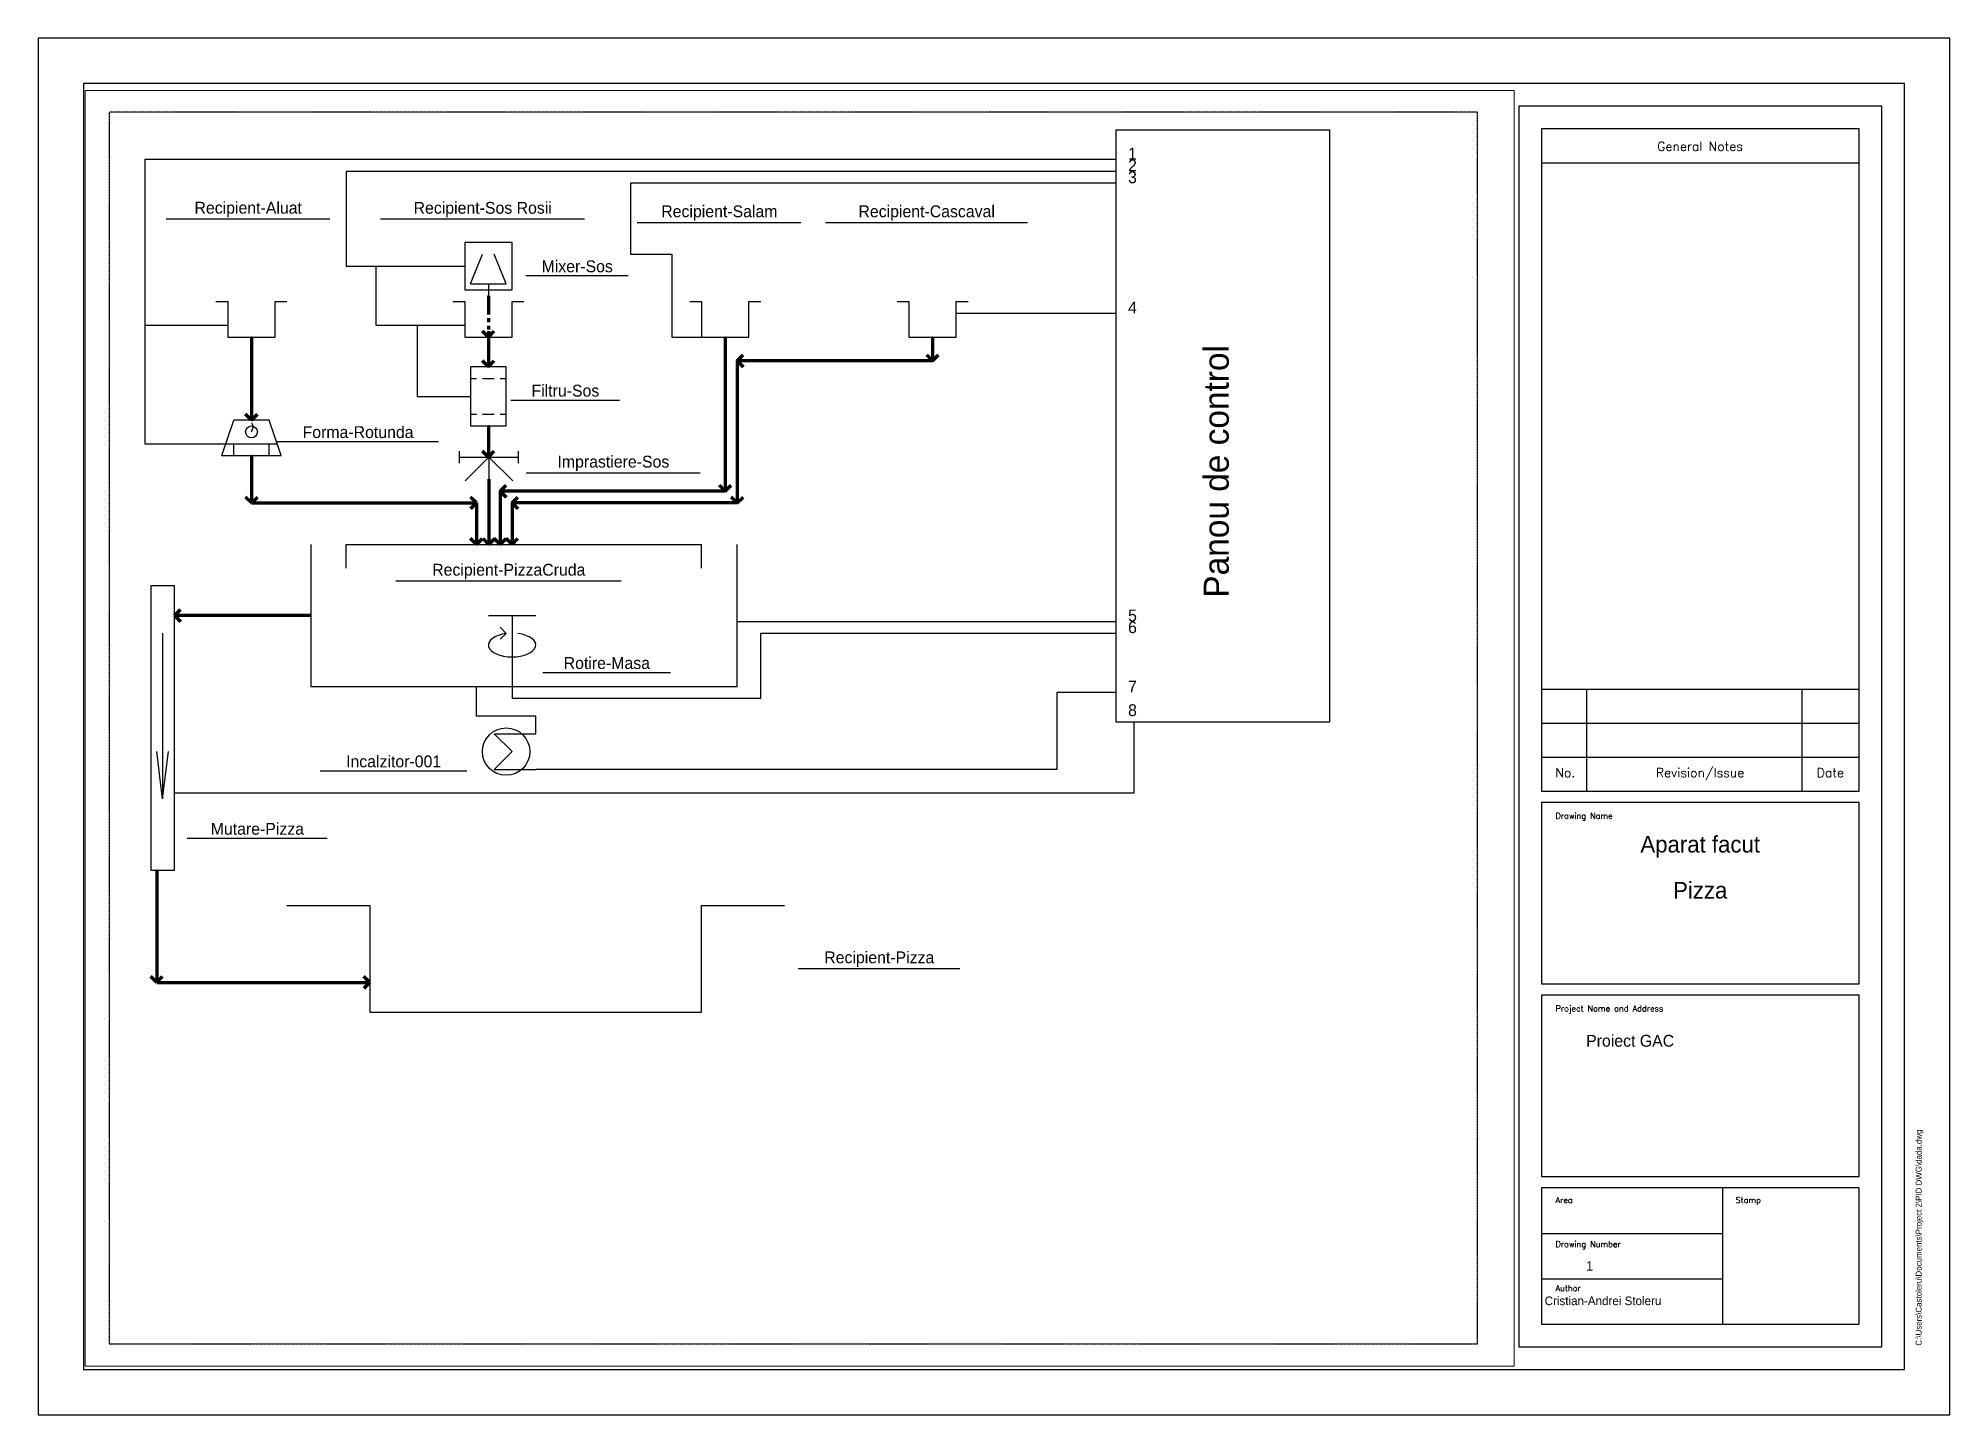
# Paper-space layout 'PID ISO A1 Title Block' of a CAD drawing. Header units: millimetres. Extents: x 0 to 807, y 0 to 581.
# The model-space entities are those that its viewports show. They can reach past a viewport. Long polylines and large blocks are cut down to what shows.
import ezdxf
from ezdxf.enums import TextEntityAlignment as Align

# ---------------------------------------------------------------- set-up
doc = ezdxf.new("R2010")
doc.units = ezdxf.units.MM
doc.linetypes.add('HIDDEN2', pattern=[0.1875, 0.125, -0.0625])
doc.linetypes.add('PHANTOM2', pattern=[15.875, 7.9375, -1.5875, 1.5875, -1.5875, 1.5875, -1.5875])
for name, color, linetype in [('Annotation', 7, 'Continuous'), ('Equipment', 3, 'Continuous'), ('Instrument Line', 3, 'Continuous'), ('Process', 5, 'Continuous'), ('Text', 7, 'Continuous'), ('Title Block', 7, 'Continuous')]:
    doc.layers.add(name, color=color, linetype=linetype)
doc.layers.add('no plot', color=41, linetype='HIDDEN2', plot=False)
doc.styles.add('Roman', font='romans')
doc.linetypes.add('ISOElectric', pattern='A,15,[130,ltypeshp.shx,S=1.5,R=-25,X=0,Y=0],0,[130,ltypeshp.shx,S=0.9,R=90,X=0.25,Y=-1.3],0.1,[130,ltypeshp.shx,S=0.9,R=90,X=1.4,Y=1.3],5', length=20.1)
doc.linetypes.add('ISORadiation', pattern='A,15,[130,ltypeshp.shx,S=1.5,R=-25,X=0,Y=0],1,[130,ltypeshp.shx,S=1.5,R=-25,X=0,Y=0],5', length=21)

# ---------------------------------------------------------------- blocks, each defined once
blk = doc.blocks.new('PID ISO A1 titleblock')
for p, q in [((806.83, 581.21), (0, 581.21)), ((0, 581.21), (0, 0)), ((806.83, 0), (806.83, 581.21)), ((787.68, 562.06), (19.15, 562.06)), ((19.15, 562.06), (19.15, 19.15)), ((787.68, 19.15), (787.68, 562.06)), ((778.1, 552.48), (624.89, 552.48)), ((624.89, 552.48), (624.89, 28.73)), ((778.1, 28.73), (778.1, 552.48)), ((768.52, 542.91), (634.46, 542.91)), ((634.46, 542.91), (634.46, 263.33)), ((768.52, 263.33), (768.52, 542.91)), ((634.46, 528.54), (768.52, 528.54)), ((634.46, 306.43), (768.52, 306.43)), ((653.61, 263.33), (653.61, 306.43)), ((744.58, 263.33), (744.58, 306.43)), ((634.46, 292.06), (768.52, 292.06)), ((634.46, 277.7), (768.52, 277.7)), ((634.46, 263.33), (768.52, 263.33)), ((768.52, 258.55), (634.46, 258.55)), ((634.46, 258.55), (634.46, 181.94)), ((768.52, 181.94), (768.52, 258.55)), ((634.46, 181.94), (768.52, 181.94)), ((768.52, 177.15), (634.46, 177.15)), ((634.46, 177.15), (634.46, 100.55)), ((768.52, 100.55), (768.52, 177.15)), ((634.46, 100.55), (768.52, 100.55)), ((768.52, 95.76), (634.46, 95.76)), ((634.46, 95.76), (634.46, 38.3)), ((711.07, 38.3), (711.07, 95.76)), ((768.52, 38.3), (768.52, 95.76)), ((634.46, 76.61), (711.07, 76.61)), ((634.46, 57.45), (711.07, 57.45)), ((634.46, 38.3), (768.52, 38.3)), ((624.89, 28.73), (778.1, 28.73)), ((19.15, 19.15), (787.68, 19.15)), ((0, 0), (806.83, 0))]:
    blk.add_line(p, q)
at = {"style": 'Roman'}
for s, height, p in [('General Notes', 3.8303, (701.43, 535.55)), ('No.', 3.83, (644.56, 271.13)), ('Revision/Issue', 3.8303, (701.43, 271.13)), ('Date', 3.83, (756.41, 271.13))]:
    blk.add_text(s, height=height, dxfattribs=at).set_placement(p, align=Align.MIDDLE_CENTER)
for s, height, p in [('Drawing Name', 2.4897, (640.42, 251.69)), ('Project Name and Address', 2.4897, (640.42, 170.3)), ('Area', 2.49, (640.42, 89.42)), ('Stamp', 2.49, (716.43, 89.42)), ('Drawing Number', 2.4897, (640.42, 70.82)), ('Author', 2.49, (640.42, 52.21))]:
    blk.add_text(s, height=height, dxfattribs=at).set_placement(p)
blk = doc.blocks.new('ISO Basin - General')
at = {"color": 0, "linetype": 'ByBlock', "lineweight": -2}
for p, q in [((-2, 6), (0, 6)), ((0, 6), (0, 0)), ((8, 6), (10, 6)), ((8, 0), (8, 6)), ((0, 0), (8, 0))]:
    blk.add_line(p, q, dxfattribs=at)
blk = doc.blocks.new('ISO Filter - General Liquid')
at = {"color": 0, "linetype": 'ByBlock', "lineweight": -2}
for p, q in [((-3, 0), (-3, -10)), ((3, 0), (-3, 0)), ((3, -10), (3, 0)), ((-3, -2), (-2, -2)), ((-1, -2), (1, -2)), ((2, -2), (3, -2)), ((-3, -8), (-2, -8)), ((-1, -8), (1, -8)), ((2, -8), (3, -8)), ((-3, -10), (3, -10))]:
    blk.add_line(p, q, dxfattribs=at)
blk = doc.blocks.new('ISO Centrifuge - General')
at = {"color": 0, "linetype": 'ByBlock', "lineweight": -2}
for p, q in [((0, 8), (0, 0)), ((8, 8), (0, 8)), ((8, 0), (8, 8)), ((1, 1), (3, 6)), ((7, 1), (5, 6)), ((0, 0), (8, 0)), ((1, 1), (7, 1)), ((4, 1), (4, -1))]:
    blk.add_line(p, q, dxfattribs=at)
blk = doc.blocks.new('ISO Flow Arrow')
at = {"color": 0, "linetype": 'ByBlock', "lineweight": -2}
for p, q in [((1, 0), (0, 1)), ((1, 0), (0, -1)), ((0, 0), (1, 0))]:
    blk.add_line(p, q, dxfattribs=at)
blk = doc.blocks.new('ISO ASSUMED NOZZLE')
at = {"color": 3, "linetype": 'ByBlock', "lineweight": -2}
blk.add_point((0, 0), dxfattribs=at)
blk = doc.blocks.new('ISO Device - Fluid Distribution')
at = {"color": 0, "linetype": 'ByBlock', "lineweight": -2}
for p, q in [((-0.5, 1.5), (-0.5, 2.5)), ((-0.5, 2), (0, 2)), ((0, 2), (4, 2)), ((2, 2), (0, 0)), ((2, 2), (2, 0)), ((2, 2), (4, 0)), ((4, 2), (4.5, 2)), ((4.5, 1.5), (4.5, 2.5))]:
    blk.add_line(p, q, dxfattribs=at)
blk = doc.blocks.new('ISO Tank - Floating Roof')
at = {"color": 0, "linetype": 'ByBlock', "lineweight": -2}
for p, q in [((0, 6), (0, 0)), ((1, 6), (11, 6)), ((1, 5), (1, 6)), ((11, 5), (11, 6)), ((12, 0), (12, 6)), ((0, 0), (12, 0))]:
    blk.add_line(p, q, dxfattribs=at)
blk = doc.blocks.new('ISO Shaping Machine - Pelletizing Disk')
at = {"color": 0, "linetype": 'ByBlock', "lineweight": -2}
for p, q in [((0, 0), (2, 6)), ((8, 6), (2, 6)), ((5, 5.5), (5.27, 4.96)), ((5, 4), (5.32, 4.95)), ((10, 0), (8, 6)), ((0, 0), (10, 0)), ((0.67, 2), (9.33, 2)), ((2, 0), (2, 2)), ((8, 0), (8, 2))]:
    blk.add_line(p, q, dxfattribs=at)
blk.add_circle((5, 4), 1, dxfattribs=at)
blk = doc.blocks.new('ISO Rotary Table')
at = {"color": 0, "linetype": 'ByBlock', "lineweight": -2}
for p, q in [((-2, 6), (2, 6)), ((-0.5, 4.47), (-1, 5)), ((0, 6), (0, 0)), ((-0.5, 4.47), (-1, 4))]:
    blk.add_line(p, q, dxfattribs=at)
blk.add_ellipse((0, 3.5), major_axis=(2, 0), ratio=0.5, start_param=1.82296, end_param=7.601818, dxfattribs=at)
blk = doc.blocks.new('ISO Heat Exchanger - General (1)')
at = {"color": 0, "linetype": 'ByBlock', "lineweight": -2}
for p, q in [((1, 0), (-2, 3)), ((-2, 3), (5, 3)), ((-2, -3), (1, 0)), ((-2, -3), (5, -3))]:
    blk.add_line(p, q, dxfattribs=at)
blk.add_circle((0, 0), 4, dxfattribs=at)
blk = doc.blocks.new('ISO Conveyor - General')
at = {"color": 0, "linetype": 'ByBlock', "lineweight": -2}
for p, q in [((12, 4), (0, 4)), ((0, 4), (0, 0)), ((12, 0), (12, 4)), ((9, 2), (7, 3)), ((2, 2), (9, 2)), ((9, 2), (7, 1)), ((0, 0), (12, 0))]:
    blk.add_line(p, q, dxfattribs=at)
blk = doc.blocks.new('Equipment Tag_block-2')
at = {"color": 0, "linetype": 'ByBlock', "lineweight": -3}
blk.add_line((-34.63, -4.04), (34.44, -4.04), dxfattribs=at)
at = {"color": 0, "linetype": 'ByBlock', "lineweight": -2}
blk.add_attdef('#(Equipment.Tag)', text='', height=5, dxfattribs=at).set_placement((0, 0), align=Align.MIDDLE)
blk = doc.blocks.new('Equipment Tag_block-3')
at = {"color": 0, "linetype": 'ByBlock', "lineweight": -3}
blk.add_line((-43.14, -4.04), (42.95, -4.04), dxfattribs=at)
at = {"color": 0, "linetype": 'ByBlock', "lineweight": -2}
blk.add_attdef('#(Equipment.Tag)', text='', height=5, dxfattribs=at).set_placement((0, 0), align=Align.MIDDLE)
blk = doc.blocks.new('Equipment Tag_block-4')
at = {"color": 0, "linetype": 'ByBlock', "lineweight": -3}
blk.add_line((-34.63, -4.04), (34.44, -4.04), dxfattribs=at)
at = {"color": 0, "linetype": 'ByBlock', "lineweight": -2}
blk.add_attdef('#(Equipment.Tag)', text='', height=5, dxfattribs=at).set_placement((0, 0), align=Align.MIDDLE)
blk = doc.blocks.new('Equipment Tag_block-5')
at = {"color": 0, "linetype": 'ByBlock', "lineweight": -3}
blk.add_line((-22.98, -4.04), (22.8, -4.04), dxfattribs=at)
at = {"color": 0, "linetype": 'ByBlock', "lineweight": -2}
blk.add_attdef('#(Equipment.Tag)', text='', height=5, dxfattribs=at).set_placement((0, 0), align=Align.MIDDLE)
blk = doc.blocks.new('Equipment Tag_block-6')
at = {"color": 0, "linetype": 'ByBlock', "lineweight": -3}
blk.add_line((-21.64, -4.04), (21.45, -4.04), dxfattribs=at)
at = {"color": 0, "linetype": 'ByBlock', "lineweight": -2}
blk.add_attdef('#(Equipment.Tag)', text='', height=5, dxfattribs=at).set_placement((0, 0), align=Align.MIDDLE)
blk = doc.blocks.new('Equipment Tag_block-7')
at = {"color": 0, "linetype": 'ByBlock', "lineweight": -3}
blk.add_line((-36.87, -4.04), (36.68, -4.04), dxfattribs=at)
at = {"color": 0, "linetype": 'ByBlock', "lineweight": -2}
blk.add_attdef('#(Equipment.Tag)', text='', height=5, dxfattribs=at).set_placement((0, 0), align=Align.MIDDLE)
blk = doc.blocks.new('Equipment Tag_block-8')
at = {"color": 0, "linetype": 'ByBlock', "lineweight": -3}
blk.add_line((-47.62, -4.04), (47.43, -4.04), dxfattribs=at)
at = {"color": 0, "linetype": 'ByBlock', "lineweight": -2}
blk.add_attdef('#(Equipment.Tag)', text='', height=5, dxfattribs=at).set_placement((0, 0), align=Align.MIDDLE)
blk = doc.blocks.new('Equipment Tag_block-9')
at = {"color": 0, "linetype": 'ByBlock', "lineweight": -3}
blk.add_line((-42.69, -4.04), (42.51, -4.04), dxfattribs=at)
at = {"color": 0, "linetype": 'ByBlock', "lineweight": -2}
blk.add_attdef('#(Equipment.Tag)', text='', height=5, dxfattribs=at).set_placement((0, 0), align=Align.MIDDLE)
blk = doc.blocks.new('Equipment Tag_block-10')
at = {"color": 0, "linetype": 'ByBlock', "lineweight": -3}
blk.add_line((-34.18, -4.04), (33.99, -4.04), dxfattribs=at)
at = {"color": 0, "linetype": 'ByBlock', "lineweight": -2}
blk.add_attdef('#(Equipment.Tag)', text='', height=5, dxfattribs=at).set_placement((0, 0), align=Align.MIDDLE)
blk = doc.blocks.new('Equipment Tag_block-11')
at = {"color": 0, "linetype": 'ByBlock', "lineweight": -3}
blk.add_line((-27.02, -4.04), (26.83, -4.04), dxfattribs=at)
at = {"color": 0, "linetype": 'ByBlock', "lineweight": -2}
blk.add_attdef('#(Equipment.Tag)', text='', height=5, dxfattribs=at).set_placement((0, 0), align=Align.MIDDLE)
blk = doc.blocks.new('Equipment Tag_block-12')
at = {"color": 0, "linetype": 'ByBlock', "lineweight": -3}
blk.add_line((-31.05, -4.04), (30.86, -4.04), dxfattribs=at)
at = {"color": 0, "linetype": 'ByBlock', "lineweight": -2}
blk.add_attdef('#(Equipment.Tag)', text='', height=5, dxfattribs=at).set_placement((0, 0), align=Align.MIDDLE)
blk = doc.blocks.new('Equipment Tag_block-13')
at = {"color": 0, "linetype": 'ByBlock', "lineweight": -3}
blk.add_line((-34.18, -4.04), (33.99, -4.04), dxfattribs=at)
at = {"color": 0, "linetype": 'ByBlock', "lineweight": -2}
blk.add_attdef('#(Equipment.Tag)', text='', height=5, dxfattribs=at).set_placement((0, 0), align=Align.MIDDLE)
blk = doc.blocks.new('Equipment Tag_block-14')
at = {"color": 0, "linetype": 'ByBlock', "lineweight": -3}
blk.add_line((-29.7, -4.04), (29.52, -4.04), dxfattribs=at)
at = {"color": 0, "linetype": 'ByBlock', "lineweight": -2}
blk.add_attdef('#(Equipment.Tag)', text='', height=5, dxfattribs=at).set_placement((0, 0), align=Align.MIDDLE)

msp = doc.modelspace()

# ---------------------------------------------------------------- linework, layer by layer
msp.add_lwpolyline([(425, 512.5), (515, 512.5), (515, 262.5), (425, 262.5)], close=True)
at = {"layer": 'Instrument Line', "color": 1, "linetype": 'ISOElectric', "lineweight": 25}
for p, q in [((425, 500), (15, 500)), ((15, 500), (15, 430)), ((425, 495), (100, 495)), ((100, 495), (100, 455)), ((425, 490), (220, 490)), ((220, 490), (220, 460)), ((220, 460), (237.5, 460)), ((237.5, 460), (237.5, 425)), ((100, 455), (150, 455)), ((112.5, 455), (112.5, 430)), ((15, 430), (50, 430)), ((15, 430), (15, 380)), ((112.5, 430), (150, 430)), ((130, 430), (130, 400)), ((425, 435), (357.5, 435)), ((237.5, 425), (250, 425)), ((130, 400), (152.5, 400)), ((15, 380), (49.17, 380)), ((265, 305), (425, 305)), ((275, 272.5), (275, 300)), ((275, 300), (425, 300)), ((170, 277.5), (170, 272.5)), ((425, 275), (400, 275)), ((400, 275), (400, 242.5)), ((170, 272.5), (275, 272.5)), ((432.5, 262.5), (432.5, 232.5)), ((400, 242.5), (180, 242.5)), ((432.5, 232.5), (27.5, 232.5))]:
    msp.add_line(p, q, dxfattribs=at)
at = {"layer": 'Instrument Line', "color": 1, "linetype": 'ISORadiation', "lineweight": 25}
for p, q in [((155, 265), (155, 277.5)), ((180, 265), (155, 265)), ((180, 257.5), (180, 265))]:
    msp.add_line(p, q, dxfattribs=at)
at = {"layer": 'no plot'}
msp.add_lwpolyline([(0, 0), (577.5, 0), (577.5, 520), (0, 520)], close=True, dxfattribs=at)
at = {"layer": 'Process', "color": 3, "linetype": 'PHANTOM2', "lineweight": 100}
for p, q in [((160, 442.5), (160, 427.5)), ((160, 425), (160, 425))]:
    msp.add_line(p, q, dxfattribs=at)
at = {"layer": 'Process', "color": 5, "linetype": 'Continuous', "lineweight": 100}
for p, q in [((60, 425), (60, 392.5)), ((160, 425), (160, 415)), ((260, 425), (260, 362.5)), ((347.5, 425), (347.5, 417.5)), ((160, 412.5), (160, 412.5)), ((265, 415), (265, 415)), ((265, 415), (265, 357.5)), ((347.5, 415), (267.5, 415)), ((347.5, 415), (347.5, 415)), ((60, 390), (60, 390)), ((160, 387.5), (160, 376.81)), ((60, 375), (60, 357.5)), ((160, 374.31), (160, 374.31)), ((160.26, 365), (160.26, 340)), ((165, 360), (165, 360)), ((165, 360), (165, 340)), ((260, 360), (167.5, 360)), ((260, 360), (260, 360)), ((60, 355), (60, 355)), ((60, 355), (152.5, 355)), ((155, 355), (155, 355)), ((155, 355), (155, 340)), ((170, 355), (170, 355)), ((170, 355), (170, 340)), ((265, 355), (172.5, 355)), ((265, 355), (265, 355)), ((155, 337.5), (155, 337.5)), ((160.26, 337.5), (160.26, 337.5)), ((165, 337.5), (165, 337.5)), ((170, 337.5), (170, 337.5)), ((27.5, 307.5), (27.5, 307.5)), ((85, 307.5), (30, 307.5)), ((20, 200), (20, 155)), ((20, 152.5), (20, 152.5)), ((20, 152.5), (107.5, 152.5)), ((110, 152.5), (110, 152.5))]:
    msp.add_line(p, q, dxfattribs=at)

# ---------------------------------------------------------------- block references
at = {"layer": 'Annotation', "color": 7, "linetype": 'ByBlock', "lineweight": 100, "xscale": 2.5, "yscale": 2.5, "zscale": 2.5}
for p, rotation in [((160, 427.5), 270), ((160, 415), 270.0000000000001), ((267.5, 415), 180), ((347.5, 417.5), 270), ((60, 392.5), 270), ((160, 376.81), 270), ((60, 357.5), 270), ((167.5, 360), 180), ((172.5, 355), 180), ((260, 362.5), 270), ((265, 357.5), 270), ((155, 340), 270), ((160.26, 340), 270), ((165, 340), 270), ((170, 340), 270), ((30, 307.5), 180), ((20, 155), 270)]:
    msp.add_blockref('ISO Flow Arrow', p, dxfattribs=dict(at, rotation=rotation))
for p in [(152.5, 355), (107.5, 152.5)]:
    msp.add_blockref('ISO Flow Arrow', p, dxfattribs=at)
at = {"layer": 'Equipment', "linetype": 'ByBlock'}
for name, p, xscale, yscale, zscale in [('ISO Centrifuge - General', (150, 445), 2.5, 2.5, 2.5), ('ISO Shaping Machine - Pelletizing Disk', (47.5, 375), 2.5, 2.5, 2.5), ('ISO Device - Fluid Distribution', (150.26, 364.31), 5, 5, 5), ('ISO ASSUMED NOZZLE', (27.5, 307.5), 2.5, 2.5, 2.5), ('ISO Rotary Table', (170, 277.5), 5, 5, 5), ('ISO Heat Exchanger - General (1)', (167.5, 250), 2.5, 2.5, 2.5)]:
    msp.add_blockref(name, p, dxfattribs=dict(at, xscale=xscale, yscale=yscale, zscale=zscale))
at = {"layer": 'Equipment', "color": 1, "linetype": 'ByBlock'}
for name, p, xscale, yscale, zscale in [('ISO Basin - General', (50, 425), 2.5, 2.5, 3.535533905932738), ('ISO Basin - General', (150, 425), 2.5, 2.5, 3.535533905932738), ('ISO Basin - General', (250, 425), 2.5, 2.5, 3.535533905932738), ('ISO Basin - General', (337.5, 425), 2.5, 2.5, 3.535533905932738), ('ISO Tank - Floating Roof', (85, 277.5), 15, 9.999999999999998, 18.02775637731995), ('ISO Basin - General', (110, 140), 17.5, 7.500000000000001, 19.03943276465977)]:
    msp.add_blockref(name, p, dxfattribs=dict(at, xscale=xscale, yscale=yscale, zscale=zscale))
at = {"layer": 'Equipment', "linetype": 'ByBlock', "xscale": 2.5, "yscale": 2.5, "zscale": 2.5}
for p, rotation in [((160, 442.5), 270), ((60, 425), 270), ((260, 425), 270), ((347.5, 425), 270), ((160, 412.5), 90.00000000000014), ((60, 390), 90), ((160, 387.5), 270), ((60, 375), 270), ((160, 374.31), 90), ((160.26, 365), 270), ((155, 337.5), 90), ((160.26, 337.5), 90), ((165, 337.5), 90), ((170, 337.5), 90), ((85, 307.5), 180), ((20, 200), 270), ((110, 152.5), 180)]:
    msp.add_blockref('ISO ASSUMED NOZZLE', p, dxfattribs=dict(at, rotation=rotation))
at = {"layer": 'Equipment', "color": 0, "linetype": 'ByBlock', "xscale": 2.5, "yscale": 2.5, "zscale": 2.5}
msp.add_blockref('ISO Filter - General Liquid', (160, 412.5), dxfattribs=at)
at = {"layer": 'Equipment', "color": 0, "linetype": 'ByBlock', "xscale": 10, "yscale": 2.5, "zscale": 10.30776406404415, "rotation": 270}
msp.add_blockref('ISO Conveyor - General', (17.5, 320), dxfattribs=at)
at = {"layer": 'Text'}
for name, p, values in [('Equipment Tag_block-2', (58.63, 479.01), {'#(Equipment.Tag)': 'Recipient-Aluat'}), ('Equipment Tag_block-3', (157.61, 478.98), {'#(Equipment.Tag)': 'Recipient-Sos Rosii'}), ('Equipment Tag_block-4', (257.5, 477.5), {'#(Equipment.Tag)': 'Recipient-Salam'}), ('Equipment Tag_block-9', (345, 477.5), {'#(Equipment.Tag)': 'Recipient-Cascaval'}), ('Equipment Tag_block-6', (197.5, 455), {'#(Equipment.Tag)': 'Mixer-Sos'}), ('Equipment Tag_block-5', (192.5, 402.5), {'#(Equipment.Tag)': 'Filtru-Sos'}), ('Equipment Tag_block-10', (105, 385), {'#(Equipment.Tag)': 'Forma-Rotunda'}), ('Equipment Tag_block-7', (212.76, 371.81), {'#(Equipment.Tag)': 'Imprastiere-Sos'}), ('Equipment Tag_block-8', (168.62, 326.17), {'#(Equipment.Tag)': 'Recipient-PizzaCruda'}), ('Equipment Tag_block-11', (210, 287.5), {'#(Equipment.Tag)': 'Rotire-Masa'}), ('Equipment Tag_block-12', (120, 245.96), {'#(Equipment.Tag)': 'Incalzitor-001'}), ('Equipment Tag_block-14', (62.5, 217.5), {'#(Equipment.Tag)': 'Mutare-Pizza'}), ('Equipment Tag_block-13', (325, 162.5), {'#(Equipment.Tag)': 'Recipient-Pizza'})]:
    msp.add_blockref(name, p, dxfattribs=at).add_auto_attribs(values)

# ---------------------------------------------------------------- texts
for s, p in [('1', (430, 500)), ('3', (430, 490)), ('2', (430, 495)), ('4', (430, 435)), ('5', (430, 305)), ('6', (430, 300)), ('7', (430, 275)), ('8', (430, 265))]:
    msp.add_text(s, height=5).set_placement(p)
msp.add_text('Panou de control', height=10.5495, rotation=90).set_placement((472.5, 315))

psp = doc.layouts.new('PID ISO A1 Title Block')

# ---------------------------------------------------------------- block references
psp.add_blockref('PID ISO A1 titleblock', (0, 0))

# ---------------------------------------------------------------- texts
at = {"insert": (792.43, 29.21), "char_height": 2.5, "attachment_point": 1, "rotation": 90}
psp.add_mtext('C:\\\\Users\\\\Castoleru\\\\Documents\\\\Project 2\\\\PID DWG\\\\dada.dwg', dxfattribs=at)
at = {"layer": 'Title Block'}
for s, insert, char_height, attachment_point in [('Aparat facut', (701.49, 244.39), 7, 2), ('Proiect GAC', (653.34, 160.41), 5, 1), ('1', (653.34, 64.85), 4, 1), ('Cristian-Andrei Stoleru', (635.84, 49.95), 3.6612, 1)]:
    psp.add_mtext(s, dxfattribs=dict(at, insert=insert, char_height=char_height, attachment_point=attachment_point))
at = {"layer": 'Title Block', "insert": (701.49, 224.96), "char_height": 7, "width": 88.204, "attachment_point": 2}
psp.add_mtext('Pizza', dxfattribs=at)

# ---------------------------------------------------------------- viewports
at = {"layer": '0', "color": 5}
psp.add_viewport(center=(321.37, 289.84), size=(603.25, 538.6526), view_center_point=(291.37, 259.84), view_height=538.6526, dxfattribs=at)

doc.saveas('drawing.dxf')
